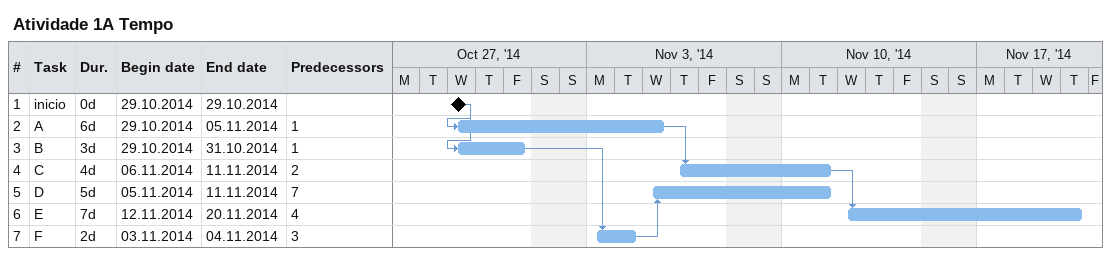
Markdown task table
Atividade 1A Tempo

| ID | Task | Duration | Start | Finish | Predecessors |
|---|---|---|---|---|---|
| 1 | inicio | 0d | 2014-10-29 | 2014-10-29 |  |
| 2 | A | 6d | 2014-10-29 | 2014-11-05 | 1 |
| 3 | B | 3d | 2014-10-29 | 2014-10-31 | 1 |
| 4 | C | 4d | 2014-11-06 | 2014-11-11 | 2 |
| 5 | D | 5d | 2014-11-05 | 2014-11-11 | 7 |
| 6 | E | 7d | 2014-11-12 | 2014-11-20 | 4 |
| 7 | F | 2d | 2014-11-03 | 2014-11-04 | 3 |
